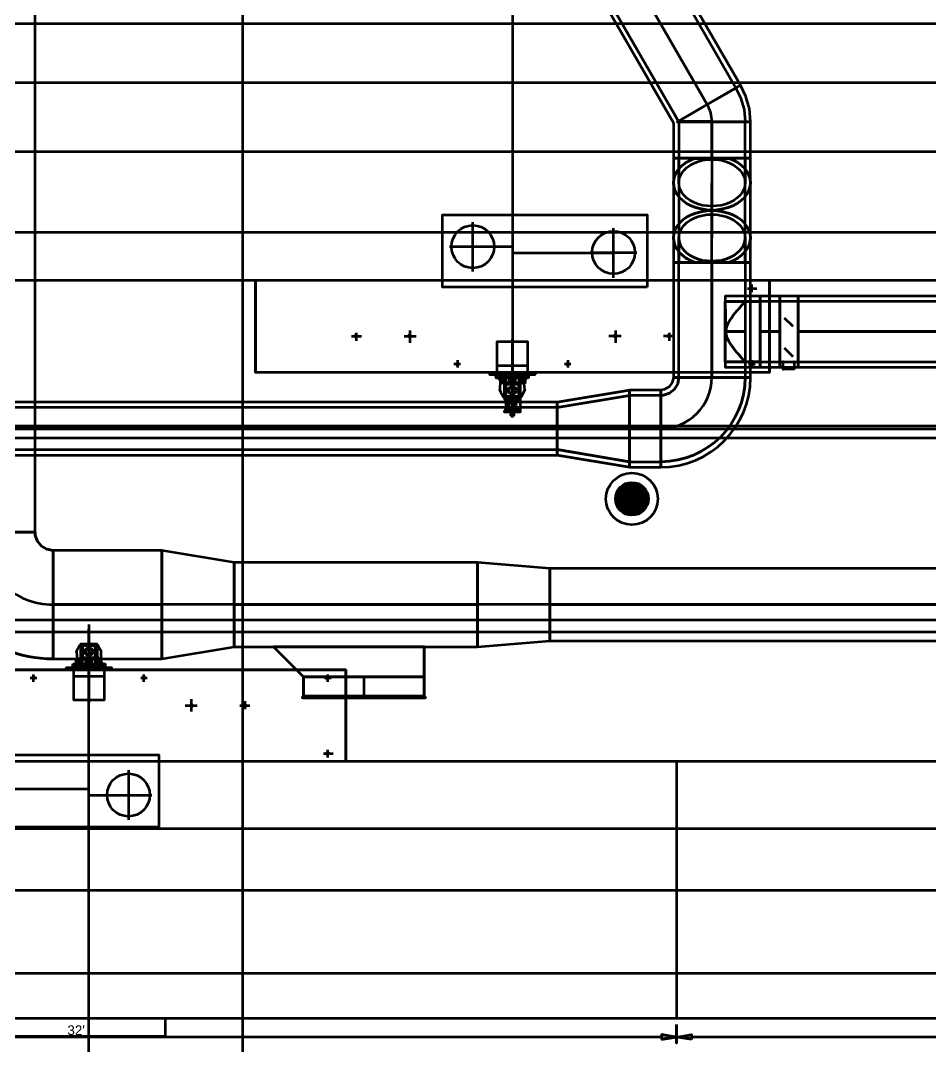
# Model space of a CAD drawing. Extents: x 0 to 1153, y 0 to 816.
# Drawn here: x 386.2 to 435, y 500.6 to 555.7 of the extents above; entities that cross this region are included whole.
import ezdxf

# ---------------------------------------------------------------- set-up
doc = ezdxf.new("R2010")
doc.units = 0
doc.header["$MEASUREMENT"] = 0
for name, color, linetype in [('Arch', 7, 'Continuous'), ('EQUIPMENTS', 7, 'Continuous'), ('Hatch', 7, 'Continuous'), ('HVAC', 7, 'Continuous')]:
    doc.layers.add(name, color=color, linetype=linetype)
doc.styles.add('Arial', font='arial.ttf')

msp = doc.modelspace()

# ---------------------------------------------------------------- hatches: boundary and pattern name
at = {"layer": 'Hatch', "linetype": 'Continuous', "lineweight": 211}
for points in [[(420.561, 501.258), (421.375, 501.121), (420.561, 500.994), (420.561, 501.121)], [(422.18, 501.258), (422.18, 501.121), (422.18, 500.994), (421.375, 501.121)]]:
    msp.add_hatch(color=251, dxfattribs=at).paths.add_polyline_path(points, flags=0)

# ---------------------------------------------------------------- linework, layer by layer
at = {"layer": 'Arch', "color": 11, "linetype": 'Continuous', "lineweight": 211}
for p, q in [((398.092, 361.77), (398.092, 717.391)), ((427.63, 539.263), (427.175, 539.718)), ((427.63, 537.644), (427.175, 538.099)), ((917.988, 533.76), (110.871, 533.76))]:
    msp.add_line(p, q, dxfattribs=at)
at = {"layer": 'EQUIPMENTS', "color": 251, "linetype": 'Continuous', "lineweight": 211}
for p, q in [((412.57, 557.816), (412.57, 534.607)), ((523.261, 548.64), (113.961, 548.64)), ((410.443, 542.216), (410.443, 544.862)), ((417.999, 541.888), (417.999, 544.544)), ((411.692, 543.549), (409.183, 543.549)), ((412.57, 543.549), (410.443, 543.549)), ((412.57, 543.232), (417.999, 543.232)), ((419.248, 543.232), (416.74, 543.232)), ((425.397, 541.528), (425.397, 541.105)), ((425.175, 541.306), (425.683, 541.306)), ((403.924, 538.755), (404.474, 538.755)), ((404.178, 538.935), (404.178, 538.501)), ((406.749, 538.755), (407.405, 538.755)), ((407.056, 539.052), (407.056, 538.395)), ((412.57, 534.384), (412.57, 538.596)), ((418.402, 538.755), (417.745, 538.755)), ((418.095, 539.052), (418.095, 538.395)), ((421.227, 538.755), (420.677, 538.755)), ((420.973, 538.935), (420.973, 538.501)), ((409.787, 537.242), (409.427, 537.242)), ((409.617, 537.464), (409.617, 537.072)), ((411.745, 537.168), (413.385, 537.168)), ((415.703, 537.242), (415.354, 537.242)), ((415.533, 537.464), (415.533, 537.072)), ((425.228, 537.242), (425.588, 537.242)), ((425.397, 537.464), (425.397, 537.072)), ((412.21, 536.226), (412.062, 536.501)), ((412.718, 536.66), (412.718, 536.226)), ((413.787, 536.808), (413.787, 536.702)), ((412.327, 535.263), (412.327, 535.368)), ((412.803, 535.379), (412.803, 535.263)), ((412.327, 534.818), (412.327, 534.67)), ((412.803, 534.85), (412.803, 534.691)), ((113.961, 509.016), (613.981, 509.016))]:
    msp.add_line(p, q, dxfattribs=at)
for points in [[(440.171, 541.74), (384.969, 541.74), (384.969, 555.54), (440.171, 555.54), (440.171, 541.74), (487.5, 541.74), (487.5, 555.54), (440.171, 555.54)], [(502.539, 552.344), (487.5, 552.344), (113.961, 552.344)], [(502.539, 544.311), (487.5, 544.311), (113.961, 544.311)], [(426.371, 536.808), (398.78, 536.808), (398.78, 541.74), (398.78, 536.808)], [(426.371, 541.74), (426.371, 536.808), (426.371, 541.74)], [(413.449, 536.702), (411.681, 536.66), (411.692, 536.501)], [(412.21, 536.501), (412.21, 536.226), (411.977, 536.226), (411.85, 536.501)], [(411.956, 536.459), (412.02, 536.448), (412.104, 536.353), (412.104, 536.279), (412.052, 536.247), (411.935, 536.353), (411.956, 536.459), (412.02, 536.448), (412.094, 536.353), (412.094, 536.289), (412.052, 536.257), (411.967, 536.321), (411.956, 536.459), (411.903, 536.384), (411.893, 535.876), (411.901, 535.823), (411.935, 535.771), (412.073, 535.506), (413.067, 535.548), (413.201, 535.783), (413.226, 535.877), (413.184, 536.395), (413.152, 536.448), (413.173, 536.374), (413.152, 536.321), (413.089, 536.268), (413.025, 536.279), (413.036, 536.374), (413.025, 536.289), (413.089, 536.268), (413.152, 536.321), (413.173, 536.374), (413.152, 536.448), (413.067, 536.427), (413.015, 536.332), (413.057, 536.257), (413.12, 536.226), (413.269, 536.501), (413.226, 536.194)], [(413.131, 536.226), (412.411, 536.226), (412.411, 536.66)], [(412.909, 536.501), (412.909, 536.226), (413.057, 536.501)], [(413.152, 536.459), (413.036, 536.395), (413.036, 536.395)], [(411.92, 535.779), (411.893, 535.876), (411.893, 535.882), (411.9, 535.828)], [(413.004, 536.321), (413.036, 536.257), (413.099, 536.257), (413.173, 536.353)], [(413.226, 535.882), (413.218, 535.823), (413.218, 535.823)], [(412.056, 535.549), (412.072, 535.5), (412.147, 535.432), (412.147, 535.347), (412.184, 535.305)], [(413.046, 535.487), (413.057, 535.537), (413.046, 535.487), (412.983, 535.432), (412.983, 535.358), (412.983, 534.734), (412.172, 534.806), (412.172, 534.806), (412.18, 534.807)], [(412.983, 535.294), (412.231, 535.294), (412.189, 534.797), (412.983, 534.797)], [(412.983, 534.734), (412.983, 534.67), (412.147, 534.67), (412.147, 534.755)], [(412.464, 534.67), (412.464, 534.511), (412.665, 534.511), (412.665, 534.67)], [(113.961, 533.94), (486.188, 533.94), (486.505, 531.357), (645.329, 531.357)], [(113.961, 533.294), (486.188, 533.294), (486.505, 530.712), (645.329, 530.712)], [(113.961, 523.526), (486.188, 523.526), (486.505, 520.943), (632.852, 520.943)], [(113.961, 522.88), (486.188, 522.88), (486.505, 520.298), (632.852, 520.298)]]:
    msp.add_lwpolyline(points, dxfattribs=at)
for points in [[(419.799, 541.38), (408.813, 541.38), (408.813, 545.264), (419.799, 545.264)], [(411.745, 536.808), (411.745, 538.459), (413.385, 538.459), (413.385, 536.808)], [(411.342, 536.808), (411.342, 536.702), (413.787, 536.702), (413.787, 536.808)], [(413.438, 536.501), (411.692, 536.501), (411.681, 536.66), (413.438, 536.66)], [(413.226, 536.472), (413.233, 536.495), (413.252, 536.51), (413.265, 536.511)], [(412.983, 535.421), (412.147, 535.421), (412.147, 536.268), (412.983, 536.268)], [(412.898, 535.517), (412.231, 535.517), (412.231, 536.173), (412.898, 536.173)]]:
    msp.add_lwpolyline(points, close=True, dxfattribs=at)
for centre, radius in [((410.438, 543.555), 1.148), ((410.438, 543.555), 1.148), ((417.994, 543.237), 1.148), ((425.392, 541.311), 0.0582), ((404.172, 538.76), 0.0582), ((407.051, 538.76), 0.0582), ((418.089, 538.76), 0.0582), ((420.968, 538.76), 0.0582), ((409.612, 537.247), 0.0582), ((415.528, 537.247), 0.0582), ((425.392, 537.247), 0.0582), ((412.554, 536.379), 0.101), ((412.554, 536.379), 0.101), ((412.226, 536.178), 0.037), ((412.565, 535.85), 0.217), ((412.565, 535.85), 0.164), ((412.565, 535.85), 0.164), ((412.893, 536.178), 0.037), ((412.226, 535.522), 0.037), ((412.893, 535.522), 0.037), ((412.554, 535.035), 0.217), ((412.554, 535.035), 0.164)]:
    msp.add_circle(centre, radius, dxfattribs=at)
at = {"layer": 'Hatch', "color": 5, "linetype": 'Continuous', "lineweight": 211}
for p, q in [((418.19, 530.405), (419.777, 530.405)), ((418.264, 530.532), (419.703, 530.532)), ((418.38, 530.659), (419.587, 530.659)), ((418.56, 530.786), (419.407, 530.786)), ((418.095, 530.013), (419.873, 530.013)), ((418.105, 530.14), (419.862, 530.14)), ((418.105, 529.886), (419.862, 529.886)), ((418.137, 530.278), (419.83, 530.278)), ((418.137, 529.759), (419.83, 529.759)), ((418.19, 529.622), (419.777, 529.622)), ((418.264, 529.495), (419.703, 529.495)), ((418.38, 529.368), (419.587, 529.368)), ((418.56, 529.241), (419.407, 529.241))]:
    msp.add_line(p, q, dxfattribs=at)
at = {"layer": 'Hatch', "color": 251, "linetype": 'Continuous', "lineweight": 211}
for p, q in [((389.837, 523.272), (389.837, 519.07)), ((389.827, 499.84), (389.827, 523.05)), ((389.276, 521.197), (389.244, 521.208)), ((390.26, 521.398), (389.414, 521.398)), ((389.678, 520.996), (389.678, 521.441)), ((390.186, 521.441), (390.335, 521.155)), ((386.874, 520.203), (386.874, 520.584)), ((388.62, 520.848), (388.62, 520.954)), ((390.663, 520.488), (389.022, 520.488)), ((392.79, 520.203), (392.79, 520.584)), ((402.654, 520.203), (402.654, 520.584)), ((386.694, 520.414), (387.054, 520.414)), ((392.62, 520.414), (392.97, 520.414)), ((402.484, 520.414), (402.844, 520.414)), ((395.658, 518.911), (395.002, 518.911)), ((395.351, 518.604), (395.351, 519.261)), ((398.484, 518.911), (397.933, 518.911)), ((398.23, 518.732), (398.23, 519.165)), ((402.431, 516.35), (402.939, 516.35)), ((402.654, 516.128), (402.654, 516.551)), ((476.567, 515.916), (113.961, 515.916)), ((421.375, 515.916), (421.375, 502.126)), ((391.964, 515.451), (391.964, 512.794)), ((389.827, 514.435), (384.408, 514.435)), ((389.827, 514.117), (391.964, 514.117)), ((390.705, 514.117), (393.224, 514.117)), ((420.561, 501.121), (359.103, 501.121)), ((475.763, 501.121), (422.18, 501.121))]:
    msp.add_line(p, q, dxfattribs=at)
at = {"layer": 'Hatch', "color": 5, "linetype": 'Continuous', "lineweight": 211}
msp.add_lwpolyline([(419.142, 530.019), (419.134, 529.967), (419.111, 529.922), (419.075, 529.886), (419.03, 529.863), (418.978, 529.855), (418.926, 529.863), (418.881, 529.886), (418.846, 529.922), (418.823, 529.967), (418.814, 530.019), (418.823, 530.07), (418.846, 530.115), (418.881, 530.151), (418.926, 530.174), (418.978, 530.183), (419.03, 530.174), (419.075, 530.151), (419.111, 530.115), (419.134, 530.07), (419.142, 530.019), (419.134, 529.967), (419.111, 529.922), (419.075, 529.886), (419.03, 529.863), (418.978, 529.855), (418.926, 529.863), (418.881, 529.886), (418.846, 529.922), (418.823, 529.967), (418.814, 530.019), (418.823, 530.07), (418.846, 530.115), (418.881, 530.151), (418.926, 530.174), (418.978, 530.183), (419.03, 530.174), (419.075, 530.151), (419.111, 530.115), (419.134, 530.07), (419.142, 530.032), (419.163, 530.019), (419.154, 529.96), (419.128, 529.909), (419.088, 529.869), (419.037, 529.843), (418.978, 529.833), (418.92, 529.843), (418.869, 529.869), (418.829, 529.909), (418.803, 529.96), (418.793, 530.019), (418.803, 530.077), (418.829, 530.128), (418.869, 530.168), (418.92, 530.194), (418.978, 530.204), (419.037, 530.194), (419.088, 530.168), (419.128, 530.128), (419.154, 530.077), (419.163, 530.019), (419.154, 529.96), (419.128, 529.909), (419.088, 529.869), (419.037, 529.843), (418.978, 529.833), (418.92, 529.843), (418.869, 529.869), (418.829, 529.909), (418.803, 529.96), (418.793, 530.019), (418.803, 530.077), (418.829, 530.128), (418.869, 530.168), (418.92, 530.194), (418.978, 530.204), (419.037, 530.194), (419.088, 530.168), (419.128, 530.128), (419.154, 530.077), (419.163, 530.034), (419.142, 530.019), (419.134, 529.967), (419.111, 529.922), (419.075, 529.886), (419.03, 529.863), (418.978, 529.855), (418.926, 529.863), (418.881, 529.886), (418.846, 529.922), (418.823, 529.967), (418.814, 530.019), (418.823, 530.07), (418.846, 530.115), (418.881, 530.151), (418.926, 530.174), (418.978, 530.183), (419.03, 530.174), (419.075, 530.151), (419.111, 530.115), (419.134, 530.07), (419.142, 530.019), (419.134, 529.967), (419.111, 529.922), (419.075, 529.886), (419.03, 529.863), (418.978, 529.855), (418.926, 529.863), (418.881, 529.886), (418.846, 529.922), (418.823, 529.967), (418.814, 530.019), (418.823, 530.07), (418.846, 530.115), (418.881, 530.151), (418.926, 530.174), (418.978, 530.183), (419.03, 530.174), (419.075, 530.151), (419.111, 530.115), (419.134, 530.07), (419.142, 530.032), (419.163, 530.019), (419.154, 529.96), (419.128, 529.909), (419.088, 529.869), (419.037, 529.843), (418.978, 529.833), (418.92, 529.843), (418.869, 529.869), (418.829, 529.909), (418.803, 529.96), (418.793, 530.019), (418.803, 530.077), (418.829, 530.128), (418.869, 530.168), (418.92, 530.194), (418.978, 530.204), (419.037, 530.194), (419.088, 530.168), (419.128, 530.128), (419.154, 530.077), (419.163, 530.019), (419.154, 529.96), (419.128, 529.909), (419.088, 529.869), (419.037, 529.843), (418.978, 529.833), (418.92, 529.843), (418.869, 529.869), (418.829, 529.909), (418.803, 529.96), (418.793, 530.019), (418.803, 530.077), (418.829, 530.128), (418.869, 530.168), (418.92, 530.194), (418.978, 530.204), (419.037, 530.194), (419.088, 530.168), (419.128, 530.128), (419.154, 530.077), (419.163, 530.034), (419.142, 530.019), (419.134, 529.967), (419.111, 529.922), (419.075, 529.886), (419.03, 529.863), (418.978, 529.855), (418.926, 529.863), (418.881, 529.886), (418.846, 529.922), (418.823, 529.967), (418.814, 530.019), (418.823, 530.07), (418.846, 530.115), (418.881, 530.151), (418.926, 530.174), (418.978, 530.183), (419.03, 530.174), (419.075, 530.151), (419.111, 530.115), (419.134, 530.07), (419.142, 530.019), (419.134, 529.967), (419.111, 529.922), (419.075, 529.886), (419.03, 529.863), (418.978, 529.855), (418.926, 529.863), (418.881, 529.886), (418.846, 529.922), (418.823, 529.967), (418.814, 530.019), (418.823, 530.07), (418.846, 530.115), (418.881, 530.151), (418.926, 530.174), (418.978, 530.183), (419.03, 530.174), (419.075, 530.151), (419.111, 530.115), (419.134, 530.07), (419.142, 530.032), (419.163, 530.019), (419.154, 529.96), (419.128, 529.909), (419.088, 529.869), (419.037, 529.843), (418.978, 529.833), (418.92, 529.843), (418.869, 529.869), (418.829, 529.909), (418.803, 529.96), (418.793, 530.019), (418.803, 530.077), (418.829, 530.128), (418.869, 530.168), (418.92, 530.194), (418.978, 530.204), (419.037, 530.194), (419.088, 530.168), (419.128, 530.128), (419.154, 530.077), (419.163, 530.019), (419.154, 529.96), (419.128, 529.909), (419.088, 529.869), (419.037, 529.843), (418.978, 529.833), (418.92, 529.843), (418.869, 529.869), (418.829, 529.909), (418.803, 529.96), (418.793, 530.019), (418.803, 530.077), (418.829, 530.128), (418.869, 530.168), (418.92, 530.194), (418.978, 530.204), (419.037, 530.194), (419.088, 530.168), (419.128, 530.128), (419.154, 530.077), (419.163, 530.034), (419.142, 530.019), (419.134, 529.967), (419.111, 529.922), (419.075, 529.886), (419.03, 529.863), (418.978, 529.855), (418.926, 529.863), (418.881, 529.886), (418.846, 529.922), (418.823, 529.967), (418.814, 530.019), (418.823, 530.07), (418.846, 530.115), (418.881, 530.151), (418.926, 530.174), (418.978, 530.183), (419.03, 530.174), (419.075, 530.151), (419.111, 530.115), (419.134, 530.07), (419.142, 530.019), (419.134, 529.967), (419.111, 529.922), (419.075, 529.886), (419.03, 529.863), (418.978, 529.855), (418.926, 529.863), (418.881, 529.886), (418.846, 529.922), (418.823, 529.967), (418.814, 530.019), (418.823, 530.07), (418.846, 530.115), (418.881, 530.151), (418.926, 530.174), (418.978, 530.183), (419.03, 530.174), (419.075, 530.151), (419.111, 530.115), (419.134, 530.07), (419.142, 530.032), (419.163, 530.019), (419.154, 529.96), (419.128, 529.909), (419.088, 529.869), (419.037, 529.843), (418.978, 529.833), (418.92, 529.843), (418.869, 529.869), (418.829, 529.909), (418.803, 529.96), (418.793, 530.019), (418.803, 530.077), (418.829, 530.128), (418.869, 530.168), (418.92, 530.194), (418.978, 530.204), (419.037, 530.194), (419.088, 530.168), (419.128, 530.128), (419.154, 530.077), (419.163, 530.019), (419.154, 529.96), (419.128, 529.909), (419.088, 529.869), (419.037, 529.843), (418.978, 529.833), (418.92, 529.843), (418.869, 529.869), (418.829, 529.909), (418.803, 529.96), (418.793, 530.019), (418.803, 530.077), (418.829, 530.128), (418.869, 530.168), (418.92, 530.194), (418.978, 530.204), (419.037, 530.194), (419.088, 530.168), (419.128, 530.128), (419.154, 530.077), (419.163, 530.034), (419.142, 530.019), (419.134, 529.967), (419.111, 529.922), (419.075, 529.886), (419.03, 529.863), (418.978, 529.855), (418.926, 529.863), (418.881, 529.886), (418.846, 529.922), (418.823, 529.967), (418.814, 530.019), (418.823, 530.07), (418.846, 530.115), (418.881, 530.151), (418.926, 530.174), (418.978, 530.183), (419.03, 530.174), (419.075, 530.151), (419.111, 530.115), (419.134, 530.07), (419.142, 530.019)], close=True, dxfattribs=at)
msp.add_lwpolyline([(418.984, 529.992), (418.92, 529.992), (418.984, 529.992), (418.952, 530.045), (418.984, 529.992), (418.92, 529.992), (418.984, 529.992), (418.984, 529.992)], dxfattribs=at)
at = {"layer": 'Hatch', "color": 251, "linetype": 'Continuous', "lineweight": 211}
for points in [[(389.35, 522.18), (389.34, 522.129), (389.176, 521.844), (389.181, 521.79), (389.223, 521.261), (389.244, 521.346), (389.308, 521.398), (389.371, 521.388), (389.382, 521.303), (389.34, 521.24), (389.287, 521.208), (389.234, 521.229), (389.234, 521.303), (389.266, 521.356), (389.35, 521.398), (389.287, 521.441), (389.139, 521.155), (389.181, 521.462)], [(389.223, 521.261), (389.276, 521.197), (389.34, 521.229), (389.393, 521.303), (389.393, 521.377), (389.34, 521.409), (389.414, 521.398), (389.414, 522.235), (390.26, 522.235), (390.303, 521.377), (390.356, 521.409), (390.419, 521.377), (390.462, 521.303), (390.451, 521.229), (390.451, 521.303), (390.409, 521.367), (390.335, 521.398), (390.292, 521.346), (390.356, 521.24), (390.44, 521.219), (390.451, 521.324), (390.366, 521.398), (390.303, 521.377), (390.303, 521.324), (390.313, 521.377), (390.303, 521.324), (390.335, 521.271), (390.398, 521.208), (390.451, 521.229), (390.504, 521.271), (390.504, 521.79), (390.489, 521.838), (390.34, 522.118), (390.324, 522.17), (390.34, 522.118)], [(390.324, 522.173), (390.324, 522.18), (390.324, 522.177)], [(389.17, 521.795), (389.195, 521.894), (389.198, 521.899), (389.177, 521.849)], [(390.466, 521.899), (390.486, 521.849), (390.486, 521.849)], [(388.959, 520.954), (390.715, 520.996), (390.715, 521.155)], [(389.276, 521.441), (389.996, 521.441), (389.996, 520.996)], [(389.498, 521.155), (389.498, 521.441), (389.34, 521.155)], [(390.186, 521.155), (390.186, 521.441), (390.419, 521.441), (390.557, 521.155)], [(390.451, 521.208), (390.324, 521.261), (390.324, 521.261)], [(376.036, 520.848), (376.036, 515.916), (376.036, 520.848), (403.627, 520.848), (403.627, 515.916), (403.627, 520.848), (376.036, 520.848), (403.627, 520.848), (403.627, 515.916), (403.627, 520.848), (376.036, 520.848), (376.036, 515.916), (376.036, 520.848), (376.036, 515.916)], [(476.567, 502.126), (476.567, 515.916), (476.567, 502.126), (476.567, 515.916), (476.567, 502.126), (476.567, 515.916), (476.567, 502.126), (113.961, 502.126)], [(113.961, 512.318), (490.294, 512.318), (503.216, 512.318)], [(113.961, 504.56), (490.294, 504.56), (503.216, 504.56)], [(393.933, 502.126), (393.933, 501.153), (385.72, 501.153), (385.72, 502.126)], [(421.375, 501.798), (421.375, 500.803), (421.375, 501.798)]]:
    msp.add_lwpolyline(points, dxfattribs=at)
for points in [[(389.509, 522.139), (390.165, 522.139), (390.165, 521.483), (389.509, 521.483)], [(388.969, 521.155), (390.715, 521.155), (390.715, 520.996), (388.969, 520.996)], [(389.17, 521.205), (389.164, 521.182), (389.144, 521.167), (389.132, 521.166)], [(391.065, 520.848), (391.065, 520.954), (388.62, 520.954), (388.62, 520.848)], [(390.663, 520.848), (390.663, 519.208), (389.022, 519.208), (389.022, 520.848)], [(382.598, 516.276), (393.594, 516.276), (393.594, 512.403), (382.598, 512.403)], [(420.561, 500.994), (421.375, 501.121), (420.561, 501.258)], [(422.18, 500.994), (421.375, 501.121), (422.18, 501.258)]]:
    msp.add_lwpolyline(points, close=True, dxfattribs=at)
at = {"layer": 'Hatch', "color": 251, "linetype": 'Continuous', "lineweight": 0}
msp.add_lwpolyline([(422.18, 501.258), (422.18, 501.121), (421.375, 501.121), (422.18, 500.994), (422.18, 501.121), (421.375, 501.121), (420.561, 501.258), (420.561, 501.121), (420.561, 500.994), (421.375, 501.121)], close=True, dxfattribs=at)
msp.add_lwpolyline([(420.561, 501.121), (421.375, 501.121), (420.561, 501.121)], dxfattribs=at)
at = {"layer": 'Hatch', "color": 5, "linetype": 'Continuous', "lineweight": 211}
for centre, radius in [((418.978, 530.019), 1.392), ((418.978, 530.019), 0.884), ((418.978, 530.016), 0.27)]:
    msp.add_circle(centre, radius, dxfattribs=at)
at = {"layer": 'Hatch', "color": 251, "linetype": 'Continuous', "lineweight": 211}
for centre, radius in [((389.504, 522.145), 0.037), ((390.16, 522.145), 0.037), ((389.504, 521.488), 0.037), ((389.832, 521.817), 0.217), ((389.832, 521.817), 0.164), ((389.832, 521.817), 0.164), ((390.16, 521.488), 0.037), ((389.832, 521.287), 0.101), ((389.832, 521.287), 0.101), ((386.868, 520.42), 0.0582), ((392.785, 520.42), 0.0582), ((402.648, 520.42), 0.0582), ((395.346, 518.917), 0.0582), ((398.224, 518.917), 0.0582), ((402.648, 516.356), 0.0582), ((391.959, 514.122), 1.148), ((391.959, 514.122), 1.148)]:
    msp.add_circle(centre, radius, dxfattribs=at)
at = {"layer": 'HVAC', "color": 6, "linetype": 'Continuous', "lineweight": 211}
for p, q in [((423.27, 542.713), (423.27, 544.026)), ((423.979, 540.904), (423.979, 537.083)), ((424.857, 537.591), (424.9, 537.549)), ((418.857, 535.855), (418.857, 531.717)), ((418.857, 532.014), (418.857, 535.57)), ((404.59, 520.457), (404.59, 519.43))]:
    msp.add_line(p, q, dxfattribs=at)
for points in [[(336.211, 532.363), (414.972, 532.363), (418.857, 531.717), (420.529, 531.717, 0.413327), (425.344, 536.533), (425.344, 542.713), (421.206, 542.713), (422.349, 542.713), (422.116, 542.819), (421.894, 542.946), (421.693, 543.094), (421.524, 543.253), (421.386, 543.433), (421.28, 543.623), (421.227, 543.825), (421.206, 544.026), (421.227, 544.237), (421.291, 544.438), (421.397, 544.639), (421.534, 544.819), (421.714, 544.989), (421.915, 545.137), (422.159, 545.264), (422.413, 545.359), (422.688, 545.433), (422.984, 545.476), (423.27, 545.497), (423.566, 545.476), (423.863, 545.433), (424.138, 545.359), (424.392, 545.264), (424.635, 545.137), (424.836, 544.989), (425.016, 544.819), (425.154, 544.639), (425.26, 544.438), (425.323, 544.237), (425.344, 544.026), (425.323, 543.825), (425.26, 543.623), (425.164, 543.433), (425.027, 543.253), (424.857, 543.094), (424.656, 542.946), (424.434, 542.819), (424.18, 542.713), (425.344, 542.713), (425.344, 544.026), (425.344, 546.978), (425.344, 548.301), (425.344, 550.249), (421.418, 550.249), (423.026, 551.18), (424.815, 552.217), (421.291, 558.324)], [(417.925, 556.45), (421.492, 550.249), (421.492, 548.301), (425.058, 548.301), (425.058, 550.249), (423.27, 550.249), (423.27, 548.301), (423.27, 550.254, 0.13162), (423.026, 551.18), (424.561, 552.069), (421.005, 558.271)], [(448.85, 526.277), (414.581, 526.277), (410.697, 526.605), (397.626, 526.605), (393.753, 527.251), (387.922, 527.251), (387.922, 521.43, -0.414673), (381.127, 528.225, 0.414673), (387.922, 521.43), (387.922, 527.251), (387.583, 527.315), (387.287, 527.484), (387.064, 527.759), (386.958, 528.077), (386.948, 528.225), (386.948, 557.731)], [(420.529, 533.792), (420.529, 535.57), (420.529, 532.014), (420.529, 533.792), (420.529, 535.57), (420.666, 535.58), (420.994, 535.686), (421.259, 535.898), (421.439, 536.194), (421.492, 536.533), (425.058, 536.533), (423.27, 536.533), (421.492, 536.533), (425.058, 536.533), (423.27, 536.533), (421.492, 536.533), (421.439, 536.194), (421.259, 535.898), (420.994, 535.686), (420.666, 535.58), (420.529, 535.57), (420.529, 532.014), (420.529, 533.792), (420.529, 535.57), (420.529, 532.014), (420.529, 535.57), (420.666, 535.58), (420.994, 535.686), (421.259, 535.898), (421.439, 536.194), (421.492, 536.533), (425.058, 536.533, -0.41389), (420.529, 532.014, 0.41389), (425.058, 536.533), (421.492, 536.533), (421.492, 542.713), (425.058, 542.713), (425.058, 536.533, -0.41389), (420.529, 532.014), (420.529, 535.57), (418.857, 535.57), (418.857, 532.014), (420.529, 532.014), (420.529, 533.792), (418.857, 533.792), (420.529, 533.792, 0.414214), (423.27, 536.533), (423.27, 542.713), (423.27, 536.533), (421.206, 536.533), (425.344, 536.533), (421.206, 536.533), (421.143, 536.257), (420.973, 536.025), (420.719, 535.887), (420.529, 535.855), (420.529, 531.717), (420.529, 535.855), (418.857, 535.855), (414.972, 535.21), (414.972, 532.363), (414.972, 535.21), (336.211, 535.21)], [(474.44, 538.999), (427.895, 538.999), (474.435, 538.999, 0.198911)], [(381.127, 528.225, 0.414673), (387.922, 521.43), (393.753, 521.43), (397.626, 522.076), (410.697, 522.076), (414.581, 522.404), (448.85, 522.404)], [(384.037, 528.225, 0.414217), (387.922, 524.341), (387.922, 527.251), (387.922, 521.43), (387.922, 524.341)]]:
    msp.add_lwpolyline(points, format="xyb", dxfattribs=at)
for points in [[(419.47, 557.339), (423.026, 551.18), (419.47, 557.339)], [(417.682, 556.302), (421.206, 550.196), (421.206, 548.301), (421.206, 546.978), (421.206, 544.026), (421.206, 542.713), (421.206, 536.533), (425.344, 536.533), (423.27, 536.533), (421.492, 536.533), (425.058, 536.533), (423.27, 536.533)], [(423.27, 550.249), (421.481, 550.291), (423.026, 551.18), (424.561, 552.069), (423.026, 551.18), (421.481, 550.291), (425.058, 550.249), (423.27, 550.249), (421.481, 550.291), (423.026, 551.18), (424.561, 552.069), (424.804, 551.561), (424.995, 550.915), (425.058, 550.249), (421.481, 550.291), (423.026, 551.18), (424.561, 552.069), (424.804, 551.561), (424.995, 550.915), (425.058, 550.249), (423.27, 550.249), (421.481, 550.291), (423.026, 551.18), (424.561, 552.069), (424.804, 551.561), (424.995, 550.915), (425.058, 550.249), (421.481, 550.291), (423.026, 551.18), (421.418, 550.249), (425.344, 550.249), (425.281, 550.947), (425.101, 551.614), (424.815, 552.217), (423.026, 551.18), (421.481, 550.291), (425.058, 550.249), (421.481, 550.291), (423.026, 551.18), (424.561, 552.069), (423.026, 551.18), (421.428, 550.259), (423.026, 551.18), (424.815, 552.217), (423.026, 551.18)], [(421.418, 550.249), (421.418, 550.249), (421.418, 550.249)], [(425.344, 550.249), (421.428, 550.249), (425.344, 550.249)], [(421.492, 548.301), (425.058, 548.301), (421.492, 548.301)], [(423.27, 548.301), (423.27, 546.978), (423.27, 544.026), (423.27, 546.978)], [(421.492, 542.713), (425.058, 542.713), (421.492, 542.713)], [(474.387, 540.904), (427.895, 540.904), (426.911, 540.904), (425.863, 540.904), (423.979, 540.904), (423.979, 537.083), (425.863, 537.083), (426.911, 537.083), (427.895, 537.083), (474.44, 537.083)], [(474.44, 540.607), (427.895, 540.607), (426.911, 540.607), (425.863, 540.607), (425.863, 538.999), (426.911, 538.999), (425.863, 538.999), (425.863, 537.379), (425.863, 540.607), (425.863, 538.999), (425.863, 537.379), (425.863, 540.607), (425.863, 538.999), (425.863, 537.379), (425.863, 540.607), (425.863, 537.379), (425.863, 540.607), (425.058, 540.607), (423.979, 540.607), (425.058, 540.607), (425.863, 540.607), (425.058, 540.607), (423.979, 540.607), (425.058, 540.607), (425.058, 537.379), (423.979, 537.379), (425.058, 537.379), (425.863, 537.379), (425.058, 537.379), (423.979, 537.379), (425.058, 537.379), (425.863, 537.379), (426.911, 537.379), (427.895, 537.379), (474.44, 537.379)], [(423.979, 538.999), (425.058, 538.999), (423.979, 538.999)], [(427.101, 537.379), (427.101, 537.379), (427.101, 537.379)], [(427.694, 537.379), (427.694, 537.379), (427.694, 537.379)], [(414.972, 535.21), (414.972, 532.363), (414.972, 535.21), (418.857, 535.855), (418.857, 531.717), (418.857, 535.855), (418.857, 531.717), (414.972, 532.363)], [(420.529, 535.855), (420.529, 531.717), (420.529, 535.855)], [(414.972, 534.924), (414.972, 532.659), (414.972, 534.924), (418.857, 535.57), (418.857, 532.014), (414.972, 532.659), (414.972, 534.924), (414.972, 532.659), (418.857, 532.014), (418.857, 535.57), (414.972, 534.924), (336.211, 534.924), (336.211, 532.659), (414.972, 532.659)], [(418.857, 533.792), (414.972, 533.792), (336.211, 533.792), (414.972, 533.792)], [(384.037, 528.225), (386.948, 528.225), (381.127, 528.225)], [(384.037, 528.225), (386.948, 528.225), (386.958, 528.077), (387.064, 527.759), (387.287, 527.484), (387.583, 527.315), (387.922, 527.251), (387.922, 521.43), (387.922, 524.341), (387.922, 527.251), (387.922, 521.43), (387.922, 524.341), (387.922, 527.251), (387.583, 527.315), (387.287, 527.484), (387.064, 527.759), (386.958, 528.077), (386.948, 528.225), (381.127, 528.225)], [(384.037, 528.225), (386.948, 528.225), (381.127, 528.225), (386.948, 528.225), (381.127, 528.225)], [(397.626, 524.341), (397.626, 522.076), (397.626, 524.341), (397.626, 526.605), (397.626, 524.341), (393.753, 524.341), (393.753, 527.251), (393.753, 521.43), (393.753, 524.341), (393.753, 521.43), (393.753, 527.251), (393.753, 524.341), (387.922, 524.341), (393.753, 524.341)], [(414.581, 524.341), (414.581, 522.404), (414.581, 524.341), (414.581, 526.277), (414.581, 524.341), (448.85, 524.341), (414.581, 524.341), (410.697, 524.341), (410.697, 526.605), (410.697, 522.076), (410.697, 524.341), (410.697, 522.076), (410.697, 526.605), (410.697, 524.341), (397.626, 524.341), (410.697, 524.341)], [(397.626, 526.605), (397.626, 522.076), (397.626, 526.605)], [(414.581, 526.277), (414.581, 522.404), (414.581, 526.277)], [(407.829, 522.076), (407.829, 522.076), (407.829, 522.076)], [(401.362, 519.43), (401.362, 520.457), (401.362, 519.43)], [(407.829, 520.457), (407.829, 520.457), (407.829, 520.457)]]:
    msp.add_lwpolyline(points, dxfattribs=at)
for points in [[(422.349, 548.291), (424.201, 548.291), (424.445, 548.185), (424.667, 548.068), (424.868, 547.92), (425.037, 547.751), (425.164, 547.571), (425.27, 547.381), (425.323, 547.19), (425.344, 546.978), (425.323, 546.777), (425.26, 546.576), (425.154, 546.375), (425.016, 546.195), (424.836, 546.026), (424.635, 545.878), (424.392, 545.751), (424.138, 545.655), (423.863, 545.581), (423.566, 545.539), (423.27, 545.497), (422.984, 545.476), (422.688, 545.433), (422.413, 545.359), (422.159, 545.264), (421.915, 545.137), (421.714, 544.989), (421.534, 544.819), (421.397, 544.639), (421.291, 544.438), (421.227, 544.237), (421.206, 544.026), (421.227, 543.825), (421.28, 543.634), (421.375, 543.444), (421.513, 543.264), (421.682, 543.094), (421.873, 542.946), (422.106, 542.83), (422.349, 542.724), (424.201, 542.724), (424.445, 542.83), (424.667, 542.946), (424.868, 543.094), (425.037, 543.264), (425.164, 543.444), (425.27, 543.634), (425.323, 543.825), (425.344, 544.026), (425.323, 544.237), (425.26, 544.438), (425.154, 544.639), (425.016, 544.819), (424.836, 544.989), (424.635, 545.137), (424.392, 545.264), (424.138, 545.359), (423.863, 545.433), (423.566, 545.476), (423.27, 545.518), (422.984, 545.539), (422.688, 545.581), (422.413, 545.655), (422.159, 545.751), (421.915, 545.878), (421.714, 546.026), (421.534, 546.195), (421.397, 546.375), (421.291, 546.576), (421.227, 546.777), (421.206, 546.978), (421.227, 547.19), (421.28, 547.381), (421.375, 547.571), (421.513, 547.751), (421.682, 547.92), (421.873, 548.068), (422.106, 548.185), (422.37, 548.301), (422.116, 548.195), (421.894, 548.068), (421.693, 547.92), (421.524, 547.762), (421.386, 547.582), (421.28, 547.391), (421.227, 547.19), (421.206, 546.978), (421.227, 546.777), (421.291, 546.576), (421.397, 546.375), (421.534, 546.195), (421.714, 546.026), (421.915, 545.878), (422.159, 545.751), (422.413, 545.655), (422.688, 545.581), (422.984, 545.539), (423.27, 545.518), (423.566, 545.539), (423.863, 545.581), (424.138, 545.655), (424.392, 545.751), (424.635, 545.878), (424.836, 546.026), (425.016, 546.195), (425.154, 546.375), (425.26, 546.576), (425.323, 546.777), (425.344, 546.978), (425.323, 547.19), (425.26, 547.391), (425.164, 547.582), (425.027, 547.762), (424.857, 547.92), (424.656, 548.068), (424.434, 548.195), (424.18, 548.301), (425.344, 548.301), (421.206, 548.301), (422.349, 548.291)], [(424.201, 548.301), (425.344, 548.301), (421.206, 548.301), (424.201, 548.291)], [(425.058, 546.978), (425.037, 546.809), (424.984, 546.629), (424.889, 546.46), (424.773, 546.301), (424.614, 546.163), (424.445, 546.036), (424.233, 545.931), (424.011, 545.835), (423.778, 545.772), (423.524, 545.74), (423.27, 545.73), (423.026, 545.74), (422.772, 545.772), (422.54, 545.835), (422.317, 545.931), (422.106, 546.036), (421.926, 546.163), (421.778, 546.301), (421.661, 546.46), (421.566, 546.629), (421.513, 546.809), (421.492, 546.978), (421.513, 547.158), (421.566, 547.338), (421.661, 547.508), (421.778, 547.666), (421.926, 547.804), (422.106, 547.931), (422.317, 548.037), (422.54, 548.132), (422.772, 548.195), (423.026, 548.227), (423.27, 548.238), (423.524, 548.227), (423.778, 548.195), (424.011, 548.132), (424.233, 548.037), (424.445, 547.931), (424.614, 547.804), (424.773, 547.666), (424.889, 547.508), (424.984, 547.338), (425.037, 547.158), (425.058, 546.978), (425.058, 548.301), (421.492, 548.301), (425.058, 548.301), (421.492, 548.301), (425.058, 548.301), (425.058, 546.978), (425.037, 546.809), (424.984, 546.629), (424.889, 546.46), (424.773, 546.301), (424.614, 546.163), (424.445, 546.036), (424.233, 545.931), (424.011, 545.835), (423.778, 545.772), (423.524, 545.74), (423.27, 545.73), (423.026, 545.74), (422.772, 545.772), (422.54, 545.835), (422.317, 545.931), (422.106, 546.036), (421.926, 546.163), (421.778, 546.301), (421.661, 546.46), (421.566, 546.629), (421.513, 546.809), (421.492, 546.978), (421.513, 547.158), (421.566, 547.338), (421.661, 547.508), (421.778, 547.666), (421.926, 547.804), (422.106, 547.931), (422.317, 548.037), (422.54, 548.132), (422.772, 548.195), (423.026, 548.227), (423.27, 548.238), (423.524, 548.227), (423.778, 548.195), (424.011, 548.132), (424.233, 548.037), (424.445, 547.931), (424.614, 547.804), (424.773, 547.666), (424.889, 547.508), (424.984, 547.338), (425.037, 547.158), (425.058, 546.978), (425.037, 546.809), (424.984, 546.629), (424.889, 546.46), (424.773, 546.301), (424.614, 546.163), (424.445, 546.036), (424.233, 545.931), (424.011, 545.835), (423.778, 545.772), (423.524, 545.74), (423.27, 545.73), (423.026, 545.74), (422.772, 545.772), (422.54, 545.835), (422.317, 545.931), (422.106, 546.036), (421.926, 546.163), (421.778, 546.301), (421.661, 546.46), (421.566, 546.629), (421.513, 546.809), (421.492, 546.978), (421.513, 547.158), (421.566, 547.338), (421.661, 547.508), (421.778, 547.666), (421.926, 547.804), (422.106, 547.931), (422.317, 548.037), (422.54, 548.132), (422.772, 548.195), (423.026, 548.227), (423.27, 548.238), (423.524, 548.227), (423.778, 548.195), (424.011, 548.132), (424.233, 548.037), (424.445, 547.931), (424.614, 547.804), (424.773, 547.666), (424.889, 547.508), (424.984, 547.338), (425.037, 547.158), (425.058, 546.978), (425.037, 546.809), (424.984, 546.629), (424.889, 546.46), (424.773, 546.301), (424.614, 546.163), (424.445, 546.036), (424.233, 545.931), (424.011, 545.835), (423.778, 545.772), (423.524, 545.74), (423.27, 545.73), (423.026, 545.74), (422.772, 545.772), (422.54, 545.835), (422.317, 545.931), (422.106, 546.036), (421.926, 546.163), (421.778, 546.301), (421.661, 546.46), (421.566, 546.629), (421.513, 546.809), (421.492, 546.978), (421.513, 547.158), (421.566, 547.338), (421.661, 547.508), (421.778, 547.666), (421.926, 547.804), (422.106, 547.931), (422.317, 548.037), (422.54, 548.132), (422.772, 548.195), (423.026, 548.227), (423.27, 548.238), (423.524, 548.227), (423.778, 548.195), (424.011, 548.132), (424.233, 548.037), (424.445, 547.931), (424.614, 547.804), (424.773, 547.666), (424.889, 547.508), (424.984, 547.338), (425.037, 547.158), (425.058, 546.978), (425.058, 548.301), (421.492, 548.301), (421.492, 546.978), (421.492, 548.301), (421.492, 546.978), (421.492, 544.026), (421.513, 543.856), (421.566, 543.676), (421.661, 543.507), (421.778, 543.348), (421.926, 543.211), (422.106, 543.084), (422.317, 542.978), (422.54, 542.883), (422.772, 542.819), (423.026, 542.787), (423.27, 542.777), (423.524, 542.787), (423.778, 542.819), (424.011, 542.883), (424.233, 542.978), (424.445, 543.084), (424.614, 543.211), (424.773, 543.348), (424.889, 543.507), (424.984, 543.676), (425.037, 543.856), (425.058, 544.026)], [(421.492, 544.026), (421.513, 544.206), (421.566, 544.386), (421.661, 544.555), (421.778, 544.714), (421.926, 544.851), (422.106, 544.978), (422.317, 545.084), (422.54, 545.179), (422.772, 545.232), (423.026, 545.275), (423.27, 545.285), (423.524, 545.275), (423.778, 545.232), (424.011, 545.179), (424.233, 545.084), (424.445, 544.978), (424.614, 544.851), (424.773, 544.714), (424.889, 544.555), (424.984, 544.386), (425.037, 544.206), (425.058, 544.026), (425.058, 542.713), (421.492, 542.713), (425.058, 542.713), (421.492, 542.713), (425.058, 542.713), (425.058, 544.026), (425.037, 543.856), (424.984, 543.676), (424.889, 543.507), (424.773, 543.348), (424.614, 543.211), (424.445, 543.084), (424.233, 542.978), (424.011, 542.883), (423.778, 542.819), (423.524, 542.787), (423.27, 542.777), (423.026, 542.787), (422.772, 542.819), (422.54, 542.883), (422.317, 542.978), (422.106, 543.084), (421.926, 543.211), (421.778, 543.348), (421.661, 543.507), (421.566, 543.676), (421.513, 543.856), (421.492, 544.026), (421.513, 544.206), (421.566, 544.386), (421.661, 544.555), (421.778, 544.714), (421.926, 544.851), (422.106, 544.978), (422.317, 545.084), (422.54, 545.179), (422.772, 545.232), (423.026, 545.275), (423.27, 545.285), (423.524, 545.275), (423.778, 545.232), (424.011, 545.179), (424.233, 545.084), (424.445, 544.978), (424.614, 544.851), (424.773, 544.714), (424.889, 544.555), (424.984, 544.386), (425.037, 544.206), (425.058, 544.026), (425.037, 543.856), (424.984, 543.676), (424.889, 543.507), (424.773, 543.348), (424.614, 543.211), (424.445, 543.084), (424.233, 542.978), (424.011, 542.883), (423.778, 542.819), (423.524, 542.787), (423.27, 542.777), (423.026, 542.787), (422.772, 542.819), (422.54, 542.883), (422.317, 542.978), (422.106, 543.084), (421.926, 543.211), (421.778, 543.348), (421.661, 543.507), (421.566, 543.676), (421.513, 543.856), (421.492, 544.026), (421.513, 544.206), (421.566, 544.386), (421.661, 544.555), (421.778, 544.714), (421.926, 544.851), (422.106, 544.978), (422.317, 545.084), (422.54, 545.179), (422.772, 545.232), (423.026, 545.275), (423.27, 545.285), (423.524, 545.275), (423.778, 545.232), (424.011, 545.179), (424.233, 545.084), (424.445, 544.978), (424.614, 544.851), (424.773, 544.714), (424.889, 544.555), (424.984, 544.386), (425.037, 544.206), (425.058, 544.026), (425.037, 543.856), (424.984, 543.676), (424.889, 543.507), (424.773, 543.348), (424.614, 543.211), (424.445, 543.084), (424.233, 542.978), (424.011, 542.883), (423.778, 542.819), (423.524, 542.787), (423.27, 542.777), (423.026, 542.787), (422.772, 542.819), (422.54, 542.883), (422.317, 542.978), (422.106, 543.084), (421.926, 543.211), (421.778, 543.348), (421.661, 543.507), (421.566, 543.676), (421.513, 543.856), (421.492, 544.026), (421.513, 544.206), (421.566, 544.386), (421.661, 544.555), (421.778, 544.714), (421.926, 544.851), (422.106, 544.978), (422.317, 545.084), (422.54, 545.179), (422.772, 545.232), (423.026, 545.275), (423.27, 545.285), (423.524, 545.275), (423.778, 545.232), (424.011, 545.179), (424.233, 545.084), (424.445, 544.978), (424.614, 544.851), (424.773, 544.714), (424.889, 544.555), (424.984, 544.386), (425.037, 544.206), (425.058, 544.026), (425.058, 542.713), (421.492, 542.713), (421.492, 544.026), (421.492, 542.713)], [(424.201, 542.713), (425.344, 542.713), (421.206, 542.713), (424.201, 542.724)], [(425.863, 540.904), (425.863, 537.083), (425.863, 540.904), (425.863, 537.083)], [(426.911, 540.904), (426.911, 537.083), (426.911, 540.904), (426.911, 537.083)], [(427.895, 540.904), (427.895, 537.083), (427.895, 540.904), (427.895, 537.083)], [(423.979, 537.379), (423.979, 540.607), (423.979, 538.999), (423.979, 537.379), (423.979, 540.607), (423.979, 538.999), (423.979, 537.379), (423.979, 540.607), (424.011, 538.999), (424.032, 539.168), (424.064, 539.253), (424.085, 539.327), (424.127, 539.411), (424.159, 539.485), (424.244, 539.623), (424.339, 539.761), (424.434, 539.888), (424.529, 540.004), (424.614, 540.11), (424.709, 540.216), (424.783, 540.311), (424.857, 540.396), (424.9, 540.438), (425.006, 540.554), (425.016, 540.575), (425.048, 540.597), (425.048, 540.607), (425.058, 540.607), (425.048, 540.607), (425.048, 540.597), (424.921, 540.47), (424.857, 540.396), (424.783, 540.311), (424.709, 540.216), (424.614, 540.11), (424.529, 540.004), (424.434, 539.888), (424.339, 539.761), (424.244, 539.623), (424.159, 539.485), (424.127, 539.411), (424.085, 539.327), (424.064, 539.253), (424.032, 539.168), (424.011, 538.999), (424.021, 538.903), (424.032, 538.819), (424.064, 538.734), (424.085, 538.66), (424.127, 538.586), (424.159, 538.501), (424.244, 538.364), (424.339, 538.226), (424.434, 538.11), (424.529, 537.983), (424.614, 537.877), (424.709, 537.771), (424.783, 537.676), (424.857, 537.591), (424.9, 537.549), (424.953, 537.485), (425.006, 537.432), (425.048, 537.379), (425.048, 537.379), (425.006, 537.432), (424.953, 537.485), (424.857, 537.591), (424.783, 537.676), (424.709, 537.771), (424.614, 537.877), (424.529, 537.983), (424.434, 538.11), (424.339, 538.226), (424.244, 538.364), (424.159, 538.501), (424.127, 538.586), (424.085, 538.66), (424.064, 538.734), (424.032, 538.819), (424.021, 538.903), (423.979, 538.999), (423.979, 537.379), (423.979, 540.607), (423.979, 538.999)], [(426.911, 537.379), (426.911, 540.607), (426.911, 537.379), (426.911, 540.607)], [(427.895, 540.607), (427.895, 537.379), (427.895, 540.607), (427.895, 537.379)], [(425.058, 537.379), (425.048, 537.379), (425.048, 537.39), (425.006, 537.432)], [(427.101, 536.988), (427.101, 537.379), (427.694, 537.379), (427.694, 536.988), (427.101, 536.988), (427.101, 537.379), (427.694, 537.379), (427.694, 536.988)], [(399.743, 522.076), (407.829, 522.076), (407.829, 520.457), (401.362, 520.457), (399.743, 522.076), (401.362, 520.457), (407.829, 520.457), (407.829, 520.457), (407.829, 522.076), (407.829, 522.076), (399.743, 522.076), (407.829, 522.076), (407.829, 520.457), (401.362, 520.457), (399.743, 522.076), (401.362, 520.457), (407.829, 520.457), (407.829, 520.457), (407.829, 522.076), (407.829, 522.076), (399.743, 522.076), (407.829, 522.076), (407.829, 520.457), (401.362, 520.457), (399.743, 522.076), (401.362, 520.457), (407.829, 520.457), (407.829, 522.076)], [(401.362, 519.366), (407.829, 519.366), (401.362, 519.366), (407.829, 519.366), (401.362, 519.345), (401.362, 519.43), (401.362, 519.345), (401.362, 519.43), (401.362, 519.345), (407.829, 519.345), (407.829, 519.43), (407.829, 519.345), (407.829, 519.43), (407.829, 519.366), (407.903, 519.366), (407.829, 519.345), (407.829, 519.366), (407.829, 519.345), (407.903, 519.345), (407.903, 519.366), (407.903, 519.345), (407.829, 519.366), (407.829, 519.43), (407.829, 519.345), (401.362, 519.366), (401.278, 519.366), (401.362, 519.345), (401.362, 519.43), (401.362, 519.366), (401.362, 519.43), (407.829, 519.43), (401.362, 519.43), (407.829, 519.43), (407.829, 519.366), (407.829, 519.43), (407.829, 520.457), (401.362, 520.457), (407.829, 520.457), (407.829, 519.43), (401.362, 519.43), (401.362, 519.366), (407.829, 519.366), (401.362, 519.366), (407.829, 519.366), (401.362, 519.345), (407.829, 519.345), (401.362, 519.345), (401.278, 519.345), (401.278, 519.345)], [(407.829, 519.43), (401.362, 519.43), (407.829, 519.43), (401.362, 519.43), (407.829, 519.43), (401.362, 519.43)]]:
    msp.add_lwpolyline(points, close=True, dxfattribs=at)
for p in [(421.418, 550.249), (427.101, 537.379), (427.101, 536.988), (427.694, 537.379), (407.829, 522.076), (407.829, 522.076), (407.829, 522.076), (407.829, 520.457), (407.829, 520.457), (407.829, 520.457)]:
    msp.add_point(p, dxfattribs=at)

# ---------------------------------------------------------------- texts
at = {"layer": 'Hatch', "color": 251, "linetype": 'Continuous', "lineweight": 211, "style": 'Arial'}
msp.add_text("32'", height=0.5167, dxfattribs=at).set_placement((388.684, 501.237))

doc.saveas('drawing.dxf')
